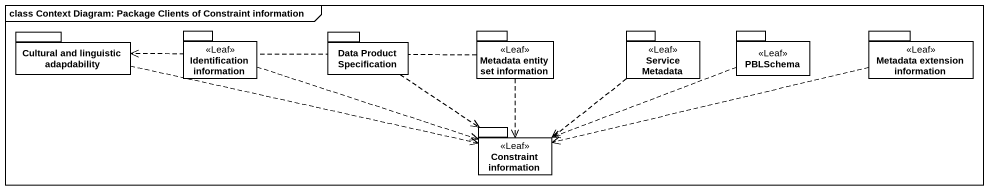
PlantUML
@startuml
mainframe class Context Diagram: Package Clients of Constraint information
package "Cultural and linguistic adapdability" as Cultural_and_linguistic {
}
package "Identification information" as Identification_information <<Leaf>> {
}
package "Data Product Specification" as Data_Product_Specification {
}
package "Metadata entity set information" as Metadata_entity_set <<Leaf>> {
}
package "Service Metadata" as Service_Metadata <<Leaf>> {
}
package PBLSchema <<Leaf>> {
}
package "Metadata extension information" as Metadata_extension <<Leaf>> {
}
package "Constraint information" as Constraint_information <<Leaf>> {
}
Cultural_and_linguistic .right.> Constraint_information
Identification_information .right.> Constraint_information
Data_Product_Specification ..> Constraint_information
Metadata_entity_set .left.> Cultural_and_linguistic
Metadata_entity_set ..> Constraint_information
Service_Metadata ..> Constraint_information
PBLSchema .left.> Constraint_information
Metadata_extension .left.> Constraint_information
@enduml
